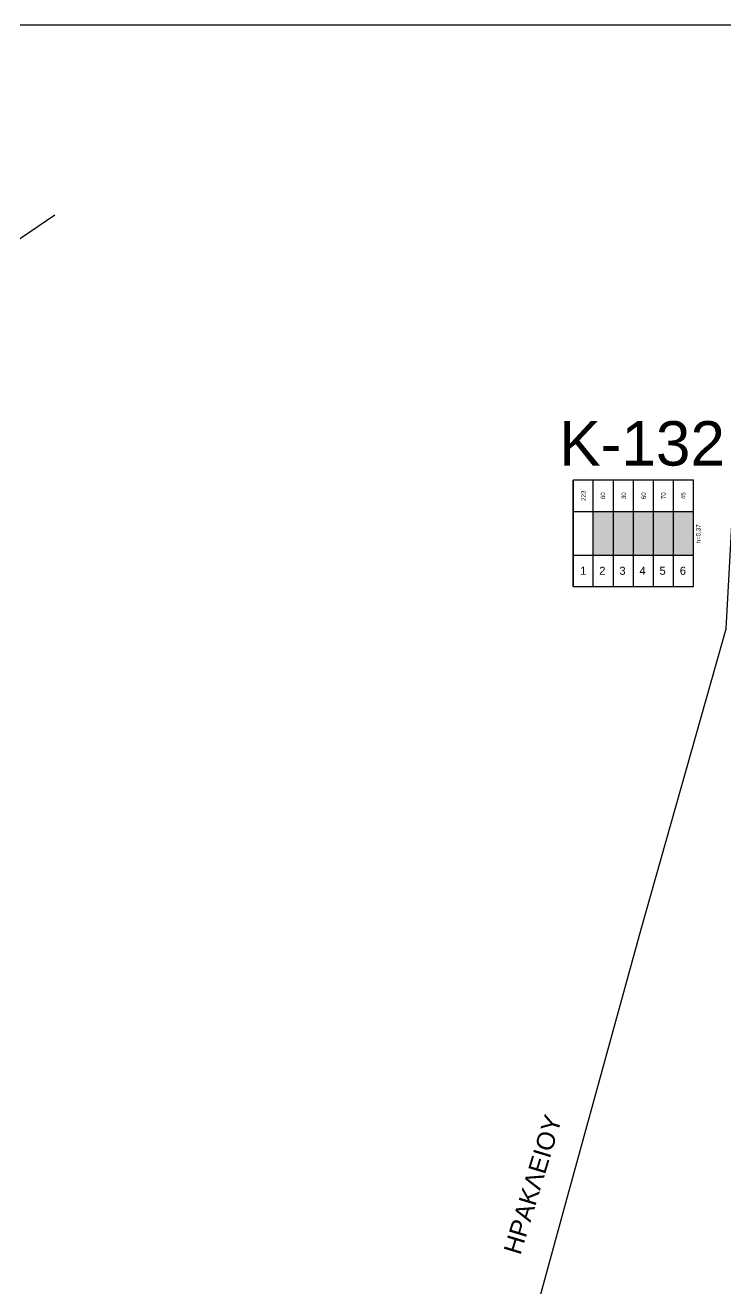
# Model space of a CAD drawing. Header units: millimetres. Extents: x 800 to 1929, y 264 to 786.
# Drawn here: x 1435.9 to 1514.7, y 643.5 to 785.5 of the extents above; entities that cross this region are included whole.
import ezdxf
from ezdxf.enums import TextEntityAlignment as Align

# ---------------------------------------------------------------- set-up
doc = ezdxf.new("R2010")
doc.units = ezdxf.units.MM
for name, color, linetype in [('Ασφαλειοκιβώτια Χ.Τ 6 αναχωρήσεων', 7, 'Continuous'), ('Επιγραφές - Σχήματα', 7, 'Continuous'), ('Υπόβαθρο ΔΕΗ', 7, 'Continuous')]:
    doc.layers.add(name, color=color, linetype=linetype)
doc.styles.get("Standard").update_dxf_attribs({"font": 'arial.ttf'})

# ---------------------------------------------------------------- blocks, each defined once
blk = doc.blocks.new('ΑΣΦΑΛΕΙΟΚΙΒΩΤΙΟ ΥΠΟΣΤΑΘΜΟΥ 6 ΑΝΑΧΩΡΗΣΕΩΝ')
at = {"layer": 'Ασφαλειοκιβώτια Χ.Τ 6 αναχωρήσεων', "ltscale": 40}
for p, q in [((-23.91, 27), (23.91, 27)), ((-9.83, 27), (-9.83, -27)), ((9.83, 27), (9.83, -27)), ((-23.91, 18), (23.91, 18)), ((-23.91, 9), (23.91, 9)), ((-23.91, 0), (23.91, 0)), ((-23.91, -9), (23.91, -9)), ((-23.91, -18), (23.91, -18))]:
    blk.add_line(p, q, dxfattribs=at)
at = {"layer": 'Ασφαλειοκιβώτια Χ.Τ 6 αναχωρήσεων'}
blk.add_lwpolyline([(-23.91, -27), (23.91, -27), (23.91, 27), (-23.91, 27)], close=True, dxfattribs=at)
for s, p in [('1', (-18.59, 23.92)), ('2', (-18.59, 15.35)), ('3', (-18.59, 6.28)), ('4', (-18.59, -2.75)), ('5', (-18.59, -11.76)), ('6', (-18.59, -20.89))]:
    blk.add_text(s, height=3.6, rotation=270, dxfattribs=at).set_placement(p)
at = {"layer": 'Ασφαλειοκιβώτια Χ.Τ 6 αναχωρήσεων', "ltscale": 40}
for tag, height, p in [('ΟΝΟΜΑ', 5, (-0.27, 31.68)), ('ΚΕΙΜΕΝΟ 1', 2, (16.95, 22.41)), ('ΚΕΙΜΕΝΟ 2', 2, (16.95, 13.71)), ('ΚΕΙΜΕΝΟ 3', 2, (16.95, 4.31)), ('ΚΕΙΜΕΝΟ 4', 2, (16.95, -4.67)), ('ΚΕΙΜΕΝΟ 5', 2, (16.95, -13.51)), ('ΚΕΙΜΕΝΟ 6', 2, (16.95, -22.43)), ('ΣΧ', 2, (-0.21, -29.21))]:
    blk.add_attdef(tag, text='', height=height, dxfattribs=at).set_placement(p, align=Align.MIDDLE_CENTER)

msp = doc.modelspace()

# ---------------------------------------------------------------- hatches: boundary and pattern name
at = {"layer": 'Ασφαλειοκιβώτια Χ.Τ 6 αναχωρήσεων'}
for color, points in [(173, [(1502.061, 730.828), (1499.811, 730.828), (1499.811, 725.915), (1502.061, 725.915)]), (1, [(1502.061, 725.915), (1504.311, 725.915), (1504.311, 730.828), (1502.061, 730.828)]), (5, [(1506.561, 730.828), (1504.311, 730.828), (1504.311, 725.915), (1506.561, 725.915)]), (30, [(1508.811, 730.828), (1506.561, 730.828), (1506.561, 725.915), (1508.811, 725.915)]), (27, [(1511.061, 730.828), (1508.811, 730.828), (1508.811, 725.915), (1511.061, 725.915)])]:
    msp.add_hatch(color=color, dxfattribs=at).paths.add_polyline_path(points)

# ---------------------------------------------------------------- linework, layer by layer
at = {"layer": 'Επιγραφές - Σχήματα'}
msp.add_lwpolyline([(800.476, 264.095), (1822.688, 263.717), (1822.688, 785.504), (800.476, 785.504)], close=True, dxfattribs=at)
at = {"layer": 'Υπόβαθρο ΔΕΗ', "ltscale": 0.1}
msp.add_lwpolyline([(1439.272, 764.163), (1424.017, 753.794), (1408.422, 743.162), (1404.662, 745.954), (1369.381, 714.153), (1326.837, 675.756), (1302.637, 653.943), (1284.632, 638.195), (1460.327, 553.109), (1477.457, 594.48), (1480.535, 594.017), (1496.934, 653.943), (1505.179, 683.88), (1514.765, 717.647), (1516.027, 741.004), (1517.298, 764.621)], dxfattribs=at)

# ---------------------------------------------------------------- block references
at = {"layer": 'Ασφαλειοκιβώτια Χ.Τ 6 αναχωρήσεων'}
ref = msp.add_blockref('ΑΣΦΑΛΕΙΟΚΙΒΩΤΙΟ ΥΠΟΣΤΑΘΜΟΥ 6 ΑΝΑΧΩΡΗΣΕΩΝ', (1504.311, 728.371), dxfattribs=dict(at, xscale=0.25, yscale=0.25, zscale=0.25, rotation=89.99999999999999))
ref.add_attrib('ΣΧ', 'h=0,37', dxfattribs={"ltscale": 40, "height": 0.5, "rotation": 90}).set_placement((1511.613, 728.318), align=Align.MIDDLE_CENTER)
ref.add_attrib('ΚΕΙΜΕΝΟ 2', '60', dxfattribs={"ltscale": 40, "height": 0.5, "rotation": 90}).set_placement((1500.884, 732.61), align=Align.MIDDLE_CENTER)
ref.add_attrib('ΚΕΙΜΕΝΟ 1', '223', dxfattribs={"ltscale": 40, "height": 0.5, "rotation": 90}).set_placement((1498.708, 732.61), align=Align.MIDDLE_CENTER)
ref.add_attrib('ΚΕΙΜΕΝΟ 3', '30', dxfattribs={"ltscale": 40, "height": 0.5, "rotation": 90}).set_placement((1503.234, 732.61), align=Align.MIDDLE_CENTER)
ref.add_attrib('ΚΕΙΜΕΝΟ 4', '60', dxfattribs={"ltscale": 40, "height": 0.5, "rotation": 90}).set_placement((1505.478, 732.61), align=Align.MIDDLE_CENTER)
ref.add_attrib('ΚΕΙΜΕΝΟ 5', '70', dxfattribs={"ltscale": 40, "height": 0.5, "rotation": 90}).set_placement((1507.688, 732.61), align=Align.MIDDLE_CENTER)
ref.add_attrib('ΚΕΙΜΕΝΟ 6', '45', dxfattribs={"ltscale": 40, "height": 0.5, "rotation": 90}).set_placement((1509.919, 732.61), align=Align.MIDDLE_CENTER)

# ---------------------------------------------------------------- texts
at = {"layer": 'Επιγραφές - Σχήματα', "insert": (1495.976, 740.994), "char_height": 5, "width": 21.57091, "attachment_point": 1}
msp.add_mtext('K-132', dxfattribs=at)
at = {"layer": 'Επιγραφές - Σχήματα', "insert": (1489.686, 647.733), "char_height": 2, "width": 15.00172, "attachment_point": 1, "rotation": 73.08439}
msp.add_mtext('ΗΡΑΚΛΕΙΟΥ', dxfattribs=at)

doc.saveas('drawing.dxf')
